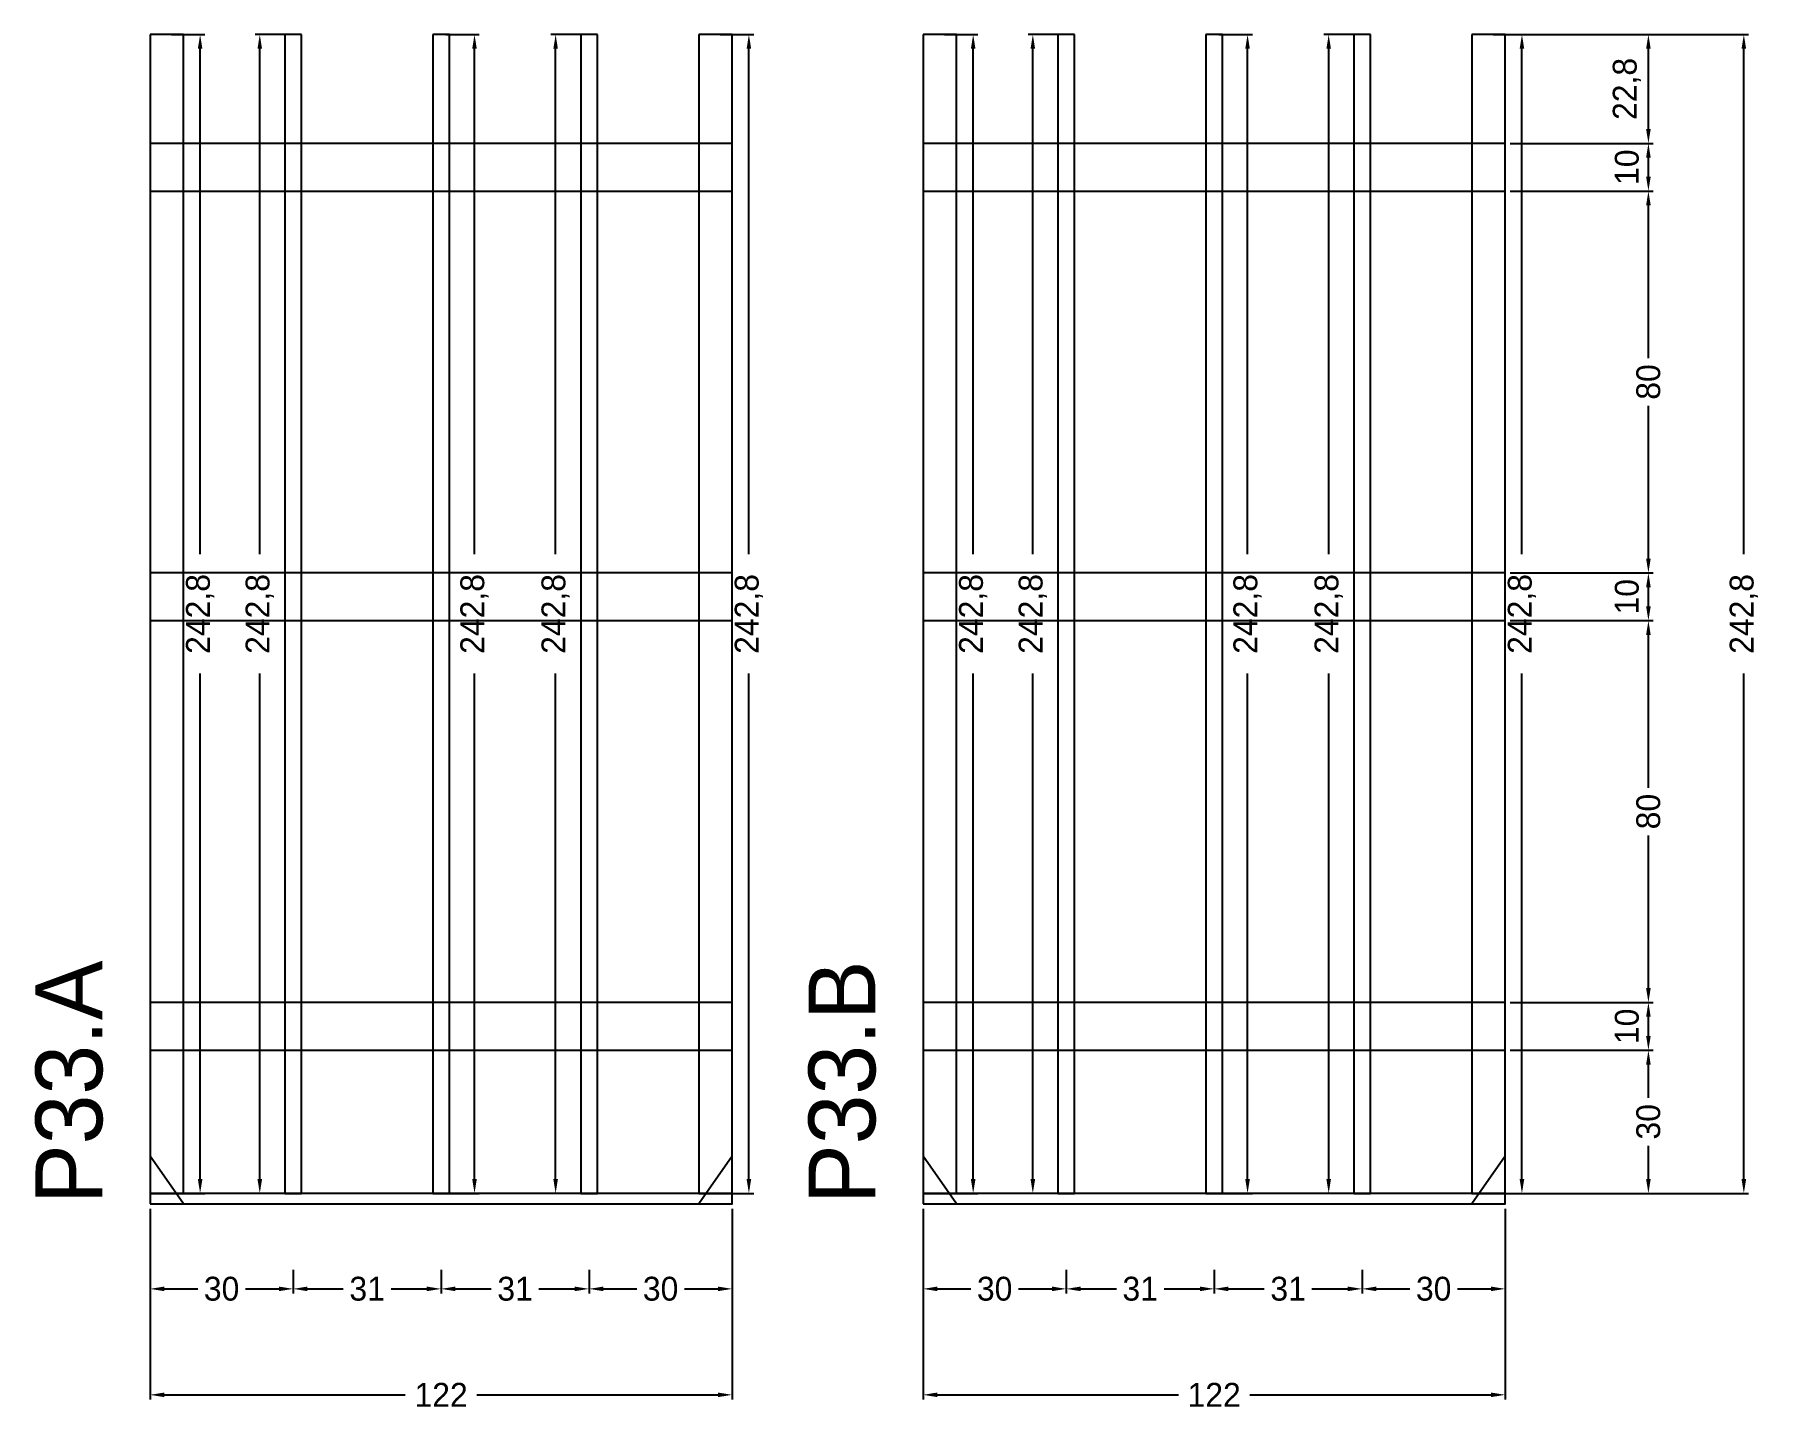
# Model space of a CAD drawing. Header units: centimetres. Extents: x -24 to 337, y -43 to 245.
import ezdxf

# ---------------------------------------------------------------- set-up
doc = ezdxf.new("R2010")
doc.units = ezdxf.units.CM
for name, color, linetype in [('COTA', 241, 'Continuous'), ('NOMENCLATURA', 7, 'Continuous'), ('SARR_2.2x10', 60, 'Continuous'), ('SARR_2.2x7', 40, 'Continuous'), ('SARR_3.5x7', 81, 'Continuous')]:
    doc.layers.add(name, color=color, linetype=linetype)
doc.dimstyles.new('PAINEL-NOVA', dxfattribs={"dimtxt": 5, "dimasz": 3, "dimexe": 1, "dimexo": 1, "dimgap": 1, "dimtad": 1, "dimcen": 2.5, "dimazin": 3, "dimtfac": 1, "dimtmove": 0, "dimatfit": 3})

# ---------------------------------------------------------------- blocks, each defined once
blk = doc.blocks.new('_CLOSEDFILLED')
at = {"color": 0, "linetype": 'BYBLOCK'}
blk.add_solid([(-1, 0.16), (0, 0), (-1, -0.16)], dxfattribs=at)
blk = doc.blocks.new('*D1')
for p, q in [((4.5, 245), (11.5, 245)), ((10.5, 136.1), (10.5, 242)), ((10.5, 5.2), (10.5, 111.1)), ((4.5, 2.2), (11.5, 2.2))]:
    blk.add_line(p, q)
at = {"layer": 'Defpoints'}
for p in [(3.5, 245), (3.5, 2.2), (10.5, 2.2)]:
    blk.add_point(p, dxfattribs=at)
at = {"layer": 'COTA', "xscale": 3, "yscale": 3}
for p, rotation in [((10.5, 245), 90), ((10.5, 2.2), 270)]:
    blk.add_blockref('_CLOSEDFILLED', p, dxfattribs=dict(at, rotation=rotation))
at = {"layer": 'COTA', "insert": (10.5, 123.6), "char_height": 5, "attachment_point": 5, "rotation": 90}
blk.add_mtext('242,8', dxfattribs=at)
blk = doc.blocks.new('*D2')
for p, q in [((29, 245), (22, 245)), ((23, 136.1), (23, 242)), ((23, 5.2), (23, 111.1)), ((29, 2.2), (22, 2.2))]:
    blk.add_line(p, q)
at = {"layer": 'Defpoints'}
for p in [(30, 245), (23, 2.2), (30, 2.2)]:
    blk.add_point(p, dxfattribs=at)
at = {"layer": 'COTA', "xscale": 3, "yscale": 3}
for p, rotation in [((23, 245), 90), ((23, 2.2), 270)]:
    blk.add_blockref('_CLOSEDFILLED', p, dxfattribs=dict(at, rotation=rotation))
at = {"layer": 'COTA', "insert": (23, 123.6), "char_height": 5, "attachment_point": 5, "rotation": 90}
blk.add_mtext('242,8', dxfattribs=at)
blk = doc.blocks.new('*D3')
for p, q in [((62, 245), (69, 245)), ((68, 136.1), (68, 242)), ((68, 5.2), (68, 111.1)), ((62, 2.2), (69, 2.2))]:
    blk.add_line(p, q)
at = {"layer": 'Defpoints'}
for p in [(61, 245), (61, 2.2), (68, 2.2)]:
    blk.add_point(p, dxfattribs=at)
at = {"layer": 'COTA', "xscale": 3, "yscale": 3}
for p, rotation in [((68, 245), 90), ((68, 2.2), 270)]:
    blk.add_blockref('_CLOSEDFILLED', p, dxfattribs=dict(at, rotation=rotation))
at = {"layer": 'COTA', "insert": (68, 123.6), "char_height": 5, "attachment_point": 5, "rotation": 90}
blk.add_mtext('242,8', dxfattribs=at)
blk = doc.blocks.new('*D4')
for p, q in [((91, 245), (84, 245)), ((85, 136.1), (85, 242)), ((85, 5.2), (85, 111.1)), ((91, 2.2), (84, 2.2))]:
    blk.add_line(p, q)
at = {"layer": 'Defpoints'}
for p in [(92, 245), (85, 2.2), (92, 2.2)]:
    blk.add_point(p, dxfattribs=at)
at = {"layer": 'COTA', "xscale": 3, "yscale": 3}
for p, rotation in [((85, 245), 90), ((85, 2.2), 270)]:
    blk.add_blockref('_CLOSEDFILLED', p, dxfattribs=dict(at, rotation=rotation))
at = {"layer": 'COTA', "insert": (85, 123.6), "char_height": 5, "attachment_point": 5, "rotation": 90}
blk.add_mtext('242,8', dxfattribs=at)
blk = doc.blocks.new('*D5')
for p, q in [((119.5, 245), (126.5, 245)), ((125.5, 136.1), (125.5, 242)), ((125.5, 5.2), (125.5, 111.1)), ((119.5, 2.2), (126.5, 2.2))]:
    blk.add_line(p, q)
at = {"layer": 'Defpoints'}
for p in [(118.5, 245), (118.5, 2.2), (125.5, 2.2)]:
    blk.add_point(p, dxfattribs=at)
at = {"layer": 'COTA', "xscale": 3, "yscale": 3}
for p, rotation in [((125.5, 245), 90), ((125.5, 2.2), 270)]:
    blk.add_blockref('_CLOSEDFILLED', p, dxfattribs=dict(at, rotation=rotation))
at = {"layer": 'COTA', "insert": (125.5, 123.6), "char_height": 5, "attachment_point": 5, "rotation": 90}
blk.add_mtext('242,8', dxfattribs=at)
blk = doc.blocks.new('*D6')
for p, q in [((0, -13.8), (0, -18.8)), ((30, -13.8), (30, -18.8)), ((3, -17.8), (10, -17.8)), ((20, -17.8), (27, -17.8))]:
    blk.add_line(p, q)
at = {"layer": 'Defpoints'}
for p in [(0, -12.8), (30, -12.8), (0, -17.8)]:
    blk.add_point(p, dxfattribs=at)
at = {"layer": 'COTA', "xscale": 3, "yscale": 3, "rotation": 180}
blk.add_blockref('_CLOSEDFILLED', (0, -17.8), dxfattribs=at)
at = {"layer": 'COTA', "xscale": 3, "yscale": 3}
blk.add_blockref('_CLOSEDFILLED', (30, -17.8), dxfattribs=at)
at = {"layer": 'COTA', "insert": (15, -17.8), "char_height": 5, "attachment_point": 5}
blk.add_mtext('30', dxfattribs=at)
blk = doc.blocks.new('*D7')
for p, q in [((30, -13.8), (30, -18.8)), ((61, -13.8), (61, -18.8)), ((33, -17.8), (40.5, -17.8)), ((50.5, -17.8), (58, -17.8))]:
    blk.add_line(p, q)
at = {"layer": 'Defpoints'}
for p in [(30, -12.8), (61, -12.8), (30, -17.8)]:
    blk.add_point(p, dxfattribs=at)
at = {"layer": 'COTA', "xscale": 3, "yscale": 3, "rotation": 180}
blk.add_blockref('_CLOSEDFILLED', (30, -17.8), dxfattribs=at)
at = {"layer": 'COTA', "xscale": 3, "yscale": 3}
blk.add_blockref('_CLOSEDFILLED', (61, -17.8), dxfattribs=at)
at = {"layer": 'COTA', "insert": (45.5, -17.8), "char_height": 5, "attachment_point": 5}
blk.add_mtext('31', dxfattribs=at)
blk = doc.blocks.new('*D8')
for p, q in [((61, -13.8), (61, -18.8)), ((92, -13.8), (92, -18.8)), ((64, -17.8), (71.5, -17.8)), ((81.5, -17.8), (89, -17.8))]:
    blk.add_line(p, q)
at = {"layer": 'Defpoints'}
for p in [(61, -12.8), (92, -12.8), (61, -17.8)]:
    blk.add_point(p, dxfattribs=at)
at = {"layer": 'COTA', "xscale": 3, "yscale": 3, "rotation": 180}
blk.add_blockref('_CLOSEDFILLED', (61, -17.8), dxfattribs=at)
at = {"layer": 'COTA', "xscale": 3, "yscale": 3}
blk.add_blockref('_CLOSEDFILLED', (92, -17.8), dxfattribs=at)
at = {"layer": 'COTA', "insert": (76.5, -17.8), "char_height": 5, "attachment_point": 5}
blk.add_mtext('31', dxfattribs=at)
blk = doc.blocks.new('*D9')
for p, q in [((92, -13.8), (92, -18.8)), ((122, -13.8), (122, -18.8)), ((95, -17.8), (102, -17.8)), ((112, -17.8), (119, -17.8))]:
    blk.add_line(p, q)
at = {"layer": 'Defpoints'}
for p in [(92, -12.8), (122, -12.8), (92, -17.8)]:
    blk.add_point(p, dxfattribs=at)
at = {"layer": 'COTA', "xscale": 3, "yscale": 3, "rotation": 180}
blk.add_blockref('_CLOSEDFILLED', (92, -17.8), dxfattribs=at)
at = {"layer": 'COTA', "xscale": 3, "yscale": 3}
blk.add_blockref('_CLOSEDFILLED', (122, -17.8), dxfattribs=at)
at = {"layer": 'COTA', "insert": (107, -17.8), "char_height": 5, "attachment_point": 5}
blk.add_mtext('30', dxfattribs=at)
blk = doc.blocks.new('*D10')
for p, q in [((0, -1), (0, -41)), ((122, -1), (122, -41)), ((3, -40), (53.5, -40)), ((68.5, -40), (119, -40))]:
    blk.add_line(p, q)
at = {"layer": 'Defpoints'}
for p in [(0, 0), (122, 0), (0, -40)]:
    blk.add_point(p, dxfattribs=at)
at = {"layer": 'COTA', "xscale": 3, "yscale": 3, "rotation": 180}
blk.add_blockref('_CLOSEDFILLED', (0, -40), dxfattribs=at)
at = {"layer": 'COTA', "xscale": 3, "yscale": 3}
blk.add_blockref('_CLOSEDFILLED', (122, -40), dxfattribs=at)
at = {"layer": 'COTA', "insert": (61, -40), "char_height": 5, "attachment_point": 5}
blk.add_mtext('122', dxfattribs=at)
blk = doc.blocks.new('GRA-E')
at = {"layer": 'SARR_2.2x7'}
blk.add_lwpolyline([(0, 0), (7, 0), (0, 10)], close=True, dxfattribs=at)
blk = doc.blocks.new('GRA-D')
at = {"layer": 'SARR_2.2x7'}
blk.add_lwpolyline([(0, 0), (7, 0), (7, 10)], close=True, dxfattribs=at)
blk = doc.blocks.new('*D11')
for p, q in [((166.5, 245), (173.5, 245)), ((172.5, 136.1), (172.5, 242)), ((172.5, 5.2), (172.5, 111.1)), ((166.5, 2.2), (173.5, 2.2))]:
    blk.add_line(p, q)
at = {"layer": 'Defpoints'}
for p in [(165.5, 245), (165.5, 2.2), (172.5, 2.2)]:
    blk.add_point(p, dxfattribs=at)
at = {"layer": 'COTA', "xscale": 3, "yscale": 3}
for p, rotation in [((172.5, 245), 90), ((172.5, 2.2), 270)]:
    blk.add_blockref('_CLOSEDFILLED', p, dxfattribs=dict(at, rotation=rotation))
at = {"layer": 'COTA', "insert": (172.5, 123.6), "char_height": 5, "attachment_point": 5, "rotation": 90}
blk.add_mtext('242,8', dxfattribs=at)
blk = doc.blocks.new('*D12')
for p, q in [((191, 245), (184, 245)), ((185, 136.1), (185, 242)), ((185, 5.2), (185, 111.1)), ((191, 2.2), (184, 2.2))]:
    blk.add_line(p, q)
at = {"layer": 'Defpoints'}
for p in [(192, 245), (185, 2.2), (192, 2.2)]:
    blk.add_point(p, dxfattribs=at)
at = {"layer": 'COTA', "xscale": 3, "yscale": 3}
for p, rotation in [((185, 245), 90), ((185, 2.2), 270)]:
    blk.add_blockref('_CLOSEDFILLED', p, dxfattribs=dict(at, rotation=rotation))
at = {"layer": 'COTA', "insert": (185, 123.6), "char_height": 5, "attachment_point": 5, "rotation": 90}
blk.add_mtext('242,8', dxfattribs=at)
blk = doc.blocks.new('*D13')
for p, q in [((224, 245), (231, 245)), ((230, 136.1), (230, 242)), ((230, 5.2), (230, 111.1)), ((224, 2.2), (231, 2.2))]:
    blk.add_line(p, q)
at = {"layer": 'Defpoints'}
for p in [(223, 245), (223, 2.2), (230, 2.2)]:
    blk.add_point(p, dxfattribs=at)
at = {"layer": 'COTA', "xscale": 3, "yscale": 3}
for p, rotation in [((230, 245), 90), ((230, 2.2), 270)]:
    blk.add_blockref('_CLOSEDFILLED', p, dxfattribs=dict(at, rotation=rotation))
at = {"layer": 'COTA', "insert": (230, 123.6), "char_height": 5, "attachment_point": 5, "rotation": 90}
blk.add_mtext('242,8', dxfattribs=at)
blk = doc.blocks.new('*D14')
for p, q in [((253, 245), (246, 245)), ((247, 136.1), (247, 242)), ((247, 5.2), (247, 111.1)), ((253, 2.2), (246, 2.2))]:
    blk.add_line(p, q)
at = {"layer": 'Defpoints'}
for p in [(254, 245), (247, 2.2), (254, 2.2)]:
    blk.add_point(p, dxfattribs=at)
at = {"layer": 'COTA', "xscale": 3, "yscale": 3}
for p, rotation in [((247, 245), 90), ((247, 2.2), 270)]:
    blk.add_blockref('_CLOSEDFILLED', p, dxfattribs=dict(at, rotation=rotation))
at = {"layer": 'COTA', "insert": (247, 123.6), "char_height": 5, "attachment_point": 5, "rotation": 90}
blk.add_mtext('242,8', dxfattribs=at)
blk = doc.blocks.new('*D15')
for p, q in [((281.5, 245), (288.5, 245)), ((287.5, 136.1), (287.5, 242)), ((287.5, 5.2), (287.5, 111.1)), ((281.5, 2.2), (288.5, 2.2))]:
    blk.add_line(p, q)
at = {"layer": 'Defpoints'}
for p in [(280.5, 245), (280.5, 2.2), (287.5, 2.2)]:
    blk.add_point(p, dxfattribs=at)
at = {"layer": 'COTA', "xscale": 3, "yscale": 3}
for p, rotation in [((287.5, 245), 90), ((287.5, 2.2), 270)]:
    blk.add_blockref('_CLOSEDFILLED', p, dxfattribs=dict(at, rotation=rotation))
at = {"layer": 'COTA', "insert": (287.5, 123.6), "char_height": 5, "attachment_point": 5, "rotation": 90}
blk.add_mtext('242,8', dxfattribs=at)
blk = doc.blocks.new('*D16')
for p, q in [((162, -13.8), (162, -18.8)), ((192, -13.8), (192, -18.8)), ((165, -17.8), (172, -17.8)), ((182, -17.8), (189, -17.8))]:
    blk.add_line(p, q)
at = {"layer": 'Defpoints'}
for p in [(162, -12.8), (192, -12.8), (162, -17.8)]:
    blk.add_point(p, dxfattribs=at)
at = {"layer": 'COTA', "xscale": 3, "yscale": 3, "rotation": 180}
blk.add_blockref('_CLOSEDFILLED', (162, -17.8), dxfattribs=at)
at = {"layer": 'COTA', "xscale": 3, "yscale": 3}
blk.add_blockref('_CLOSEDFILLED', (192, -17.8), dxfattribs=at)
at = {"layer": 'COTA', "insert": (177, -17.8), "char_height": 5, "attachment_point": 5}
blk.add_mtext('30', dxfattribs=at)
blk = doc.blocks.new('*D17')
for p, q in [((192, -13.8), (192, -18.8)), ((223, -13.8), (223, -18.8)), ((195, -17.8), (202.5, -17.8)), ((212.5, -17.8), (220, -17.8))]:
    blk.add_line(p, q)
at = {"layer": 'Defpoints'}
for p in [(192, -12.8), (223, -12.8), (192, -17.8)]:
    blk.add_point(p, dxfattribs=at)
at = {"layer": 'COTA', "xscale": 3, "yscale": 3, "rotation": 180}
blk.add_blockref('_CLOSEDFILLED', (192, -17.8), dxfattribs=at)
at = {"layer": 'COTA', "xscale": 3, "yscale": 3}
blk.add_blockref('_CLOSEDFILLED', (223, -17.8), dxfattribs=at)
at = {"layer": 'COTA', "insert": (207.5, -17.8), "char_height": 5, "attachment_point": 5}
blk.add_mtext('31', dxfattribs=at)
blk = doc.blocks.new('*D18')
for p, q in [((223, -13.8), (223, -18.8)), ((254, -13.8), (254, -18.8)), ((226, -17.8), (233.5, -17.8)), ((243.5, -17.8), (251, -17.8))]:
    blk.add_line(p, q)
at = {"layer": 'Defpoints'}
for p in [(223, -12.8), (254, -12.8), (223, -17.8)]:
    blk.add_point(p, dxfattribs=at)
at = {"layer": 'COTA', "xscale": 3, "yscale": 3, "rotation": 180}
blk.add_blockref('_CLOSEDFILLED', (223, -17.8), dxfattribs=at)
at = {"layer": 'COTA', "xscale": 3, "yscale": 3}
blk.add_blockref('_CLOSEDFILLED', (254, -17.8), dxfattribs=at)
at = {"layer": 'COTA', "insert": (238.5, -17.8), "char_height": 5, "attachment_point": 5}
blk.add_mtext('31', dxfattribs=at)
blk = doc.blocks.new('*D19')
for p, q in [((254, -13.8), (254, -18.8)), ((284, -13.8), (284, -18.8)), ((257, -17.8), (264, -17.8)), ((274, -17.8), (281, -17.8))]:
    blk.add_line(p, q)
at = {"layer": 'Defpoints'}
for p in [(254, -12.8), (284, -12.8), (254, -17.8)]:
    blk.add_point(p, dxfattribs=at)
at = {"layer": 'COTA', "xscale": 3, "yscale": 3, "rotation": 180}
blk.add_blockref('_CLOSEDFILLED', (254, -17.8), dxfattribs=at)
at = {"layer": 'COTA', "xscale": 3, "yscale": 3}
blk.add_blockref('_CLOSEDFILLED', (284, -17.8), dxfattribs=at)
at = {"layer": 'COTA', "insert": (269, -17.8), "char_height": 5, "attachment_point": 5}
blk.add_mtext('30', dxfattribs=at)
blk = doc.blocks.new('*D20')
for p, q in [((162, -1), (162, -41)), ((284, -1), (284, -41)), ((165, -40), (215.5, -40)), ((230.5, -40), (281, -40))]:
    blk.add_line(p, q)
at = {"layer": 'Defpoints'}
for p in [(162, 0), (284, 0), (162, -40)]:
    blk.add_point(p, dxfattribs=at)
at = {"layer": 'COTA', "xscale": 3, "yscale": 3, "rotation": 180}
blk.add_blockref('_CLOSEDFILLED', (162, -40), dxfattribs=at)
at = {"layer": 'COTA', "xscale": 3, "yscale": 3}
blk.add_blockref('_CLOSEDFILLED', (284, -40), dxfattribs=at)
at = {"layer": 'COTA', "insert": (223, -40), "char_height": 5, "attachment_point": 5}
blk.add_mtext('122', dxfattribs=at)
blk = doc.blocks.new('*D21')
for p, q in [((285, 245), (335, 245)), ((334, 136.1), (334, 242)), ((334, 5.2), (334, 111.1)), ((285, 2.2), (335, 2.2))]:
    blk.add_line(p, q)
at = {"layer": 'Defpoints'}
for p in [(284, 245), (284, 2.2), (334, 2.2)]:
    blk.add_point(p, dxfattribs=at)
at = {"layer": 'COTA', "xscale": 3, "yscale": 3}
for p, rotation in [((334, 245), 90), ((334, 2.2), 270)]:
    blk.add_blockref('_CLOSEDFILLED', p, dxfattribs=dict(at, rotation=rotation))
at = {"layer": 'COTA', "insert": (334, 123.6), "char_height": 5, "attachment_point": 5, "rotation": 90}
blk.add_mtext('242,8', dxfattribs=at)
blk = doc.blocks.new('*D22')
for p, q in [((285, 32.2), (315, 32.2)), ((314, 22.2), (314, 29.2)), ((314, 5.2), (314, 12.2)), ((285, 2.2), (315, 2.2))]:
    blk.add_line(p, q)
at = {"layer": 'Defpoints'}
for p in [(284, 32.2), (284, 2.2), (314, 2.2)]:
    blk.add_point(p, dxfattribs=at)
at = {"layer": 'COTA', "xscale": 3, "yscale": 3}
for p, rotation in [((314, 32.2), 90), ((314, 2.2), 270)]:
    blk.add_blockref('_CLOSEDFILLED', p, dxfattribs=dict(at, rotation=rotation))
at = {"layer": 'COTA', "insert": (314, 17.2), "char_height": 5, "attachment_point": 5, "rotation": 90}
blk.add_mtext('30', dxfattribs=at)
blk = doc.blocks.new('*D23')
for p, q in [((285, 42.2), (315, 42.2)), ((314, 35.2), (314, 39.2)), ((285, 32.2), (315, 32.2))]:
    blk.add_line(p, q)
at = {"layer": 'Defpoints'}
for p in [(284, 42.2), (284, 32.2), (314, 32.2)]:
    blk.add_point(p, dxfattribs=at)
at = {"layer": 'COTA', "xscale": 3, "yscale": 3}
for p, rotation in [((314, 42.2), 90), ((314, 32.2), 270)]:
    blk.add_blockref('_CLOSEDFILLED', p, dxfattribs=dict(at, rotation=rotation))
at = {"layer": 'COTA', "insert": (309.5, 37.2), "char_height": 5, "attachment_point": 5, "rotation": 90}
blk.add_mtext('10', dxfattribs=at)
blk = doc.blocks.new('*D24')
for p, q in [((285, 122.2), (315, 122.2)), ((314, 87.2), (314, 119.2)), ((314, 45.2), (314, 77.2)), ((285, 42.2), (315, 42.2))]:
    blk.add_line(p, q)
at = {"layer": 'Defpoints'}
for p in [(284, 122.2), (284, 42.2), (314, 42.2)]:
    blk.add_point(p, dxfattribs=at)
at = {"layer": 'COTA', "xscale": 3, "yscale": 3}
for p, rotation in [((314, 122.2), 90), ((314, 42.2), 270)]:
    blk.add_blockref('_CLOSEDFILLED', p, dxfattribs=dict(at, rotation=rotation))
at = {"layer": 'COTA', "insert": (314, 82.2), "char_height": 5, "attachment_point": 5, "rotation": 90}
blk.add_mtext('80', dxfattribs=at)
blk = doc.blocks.new('*D26')
for p, q in [((285, 212.2), (315, 212.2)), ((314, 177.2), (314, 209.2)), ((314, 135.2), (314, 167.2)), ((285, 132.2), (315, 132.2))]:
    blk.add_line(p, q)
at = {"layer": 'Defpoints'}
for p in [(284, 212.2), (284, 132.2), (314, 132.2)]:
    blk.add_point(p, dxfattribs=at)
at = {"layer": 'COTA', "xscale": 3, "yscale": 3}
for p, rotation in [((314, 212.2), 90), ((314, 132.2), 270)]:
    blk.add_blockref('_CLOSEDFILLED', p, dxfattribs=dict(at, rotation=rotation))
at = {"layer": 'COTA', "insert": (314, 172.2), "char_height": 5, "attachment_point": 5, "rotation": 90}
blk.add_mtext('80', dxfattribs=at)
blk = doc.blocks.new('*D27')
for p, q in [((285, 222.2), (315, 222.2)), ((314, 215.2), (314, 219.2)), ((285, 212.2), (315, 212.2))]:
    blk.add_line(p, q)
at = {"layer": 'Defpoints'}
for p in [(284, 222.2), (284, 212.2), (314, 212.2)]:
    blk.add_point(p, dxfattribs=at)
at = {"layer": 'COTA', "xscale": 3, "yscale": 3}
for p, rotation in [((314, 222.2), 90), ((314, 212.2), 270)]:
    blk.add_blockref('_CLOSEDFILLED', p, dxfattribs=dict(at, rotation=rotation))
at = {"layer": 'COTA', "insert": (309.5, 217.2), "char_height": 5, "attachment_point": 5, "rotation": 90}
blk.add_mtext('10', dxfattribs=at)
blk = doc.blocks.new('*D28')
for p, q in [((285, 245), (315, 245)), ((314, 225.2), (314, 242)), ((285, 222.2), (315, 222.2))]:
    blk.add_line(p, q)
at = {"layer": 'Defpoints'}
for p in [(284, 245), (284, 222.2), (314, 222.2)]:
    blk.add_point(p, dxfattribs=at)
at = {"layer": 'COTA', "xscale": 3, "yscale": 3}
for p, rotation in [((314, 245), 90), ((314, 222.2), 270)]:
    blk.add_blockref('_CLOSEDFILLED', p, dxfattribs=dict(at, rotation=rotation))
at = {"layer": 'COTA', "insert": (309.5, 233.6), "char_height": 5, "attachment_point": 5, "rotation": 90}
blk.add_mtext('22,8', dxfattribs=at)

msp = doc.modelspace()

# ---------------------------------------------------------------- linework, layer by layer
at = {"layer": 'SARR_2.2x10'}
for p, q in [((122, 222.2), (0, 222.2)), ((0, 222.2), (0, 212.2)), ((122, 212.2), (122, 222.2)), ((284, 222.2), (162, 222.2)), ((162, 222.2), (162, 212.2)), ((284, 212.2), (284, 222.2)), ((0, 212.2), (122, 212.2)), ((162, 212.2), (284, 212.2)), ((122, 132.2), (0, 132.2)), ((0, 132.2), (0, 122.2)), ((122, 122.2), (122, 132.2)), ((284, 132.2), (162, 132.2)), ((162, 132.2), (162, 122.2)), ((284, 122.2), (284, 132.2)), ((0, 122.2), (122, 122.2)), ((162, 122.2), (284, 122.2)), ((122, 42.2), (0, 42.2)), ((0, 42.2), (0, 32.2)), ((122, 32.2), (122, 42.2)), ((284, 42.2), (162, 42.2)), ((162, 42.2), (162, 32.2)), ((284, 32.2), (284, 42.2)), ((0, 32.2), (122, 32.2)), ((162, 32.2), (284, 32.2))]:
    msp.add_line(p, q, dxfattribs=at)
at = {"layer": 'SARR_2.2x7'}
for p, q in [((7, 245), (0, 245)), ((0, 245), (0, 2.2)), ((7, 2.2), (7, 245)), ((122, 245), (115, 245)), ((115, 245), (115, 2.2)), ((122, 2.2), (122, 245)), ((169, 245), (162, 245)), ((162, 245), (162, 2.2)), ((169, 2.2), (169, 245)), ((284, 245), (277, 245)), ((277, 245), (277, 2.2)), ((284, 2.2), (284, 245)), ((122, 2.2), (0, 2.2)), ((0, 2.2), (0, 0)), ((0, 2.2), (7, 2.2)), ((0, 0), (122, 0)), ((115, 2.2), (122, 2.2)), ((122, 0), (122, 2.2)), ((284, 2.2), (162, 2.2)), ((162, 2.2), (162, 0)), ((162, 2.2), (169, 2.2)), ((162, 0), (284, 0)), ((277, 2.2), (284, 2.2)), ((284, 0), (284, 2.2))]:
    msp.add_line(p, q, dxfattribs=at)
at = {"layer": 'SARR_3.5x7'}
for p, q in [((31.75, 245), (28.25, 245)), ((28.25, 245), (28.25, 2.2)), ((31.75, 2.2), (31.75, 245)), ((62.75, 245), (59.25, 245)), ((59.25, 245), (59.25, 2.2)), ((62.75, 2.2), (62.75, 245)), ((93.75, 245), (90.25, 245)), ((90.25, 245), (90.25, 2.2)), ((93.75, 2.2), (93.75, 245)), ((193.75, 245), (190.25, 245)), ((190.25, 245), (190.25, 2.2)), ((193.75, 2.2), (193.75, 245)), ((224.75, 245), (221.25, 245)), ((221.25, 245), (221.25, 2.2)), ((224.75, 2.2), (224.75, 245)), ((255.75, 245), (252.25, 245)), ((252.25, 245), (252.25, 2.2)), ((255.75, 2.2), (255.75, 245)), ((28.25, 2.2), (31.75, 2.2)), ((59.25, 2.2), (62.75, 2.2)), ((90.25, 2.2), (93.75, 2.2)), ((190.25, 2.2), (193.75, 2.2)), ((221.25, 2.2), (224.75, 2.2)), ((252.25, 2.2), (255.75, 2.2))]:
    msp.add_line(p, q, dxfattribs=at)

# ---------------------------------------------------------------- block references
at = {"layer": 'SARR_2.2x7'}
for name, p in [('GRA-E', (0, 0)), ('GRA-D', (115, 0)), ('GRA-E', (162, 0)), ('GRA-D', (277, 0))]:
    msp.add_blockref(name, p, dxfattribs=at)

# ---------------------------------------------------------------- texts
at = {"layer": 'NOMENCLATURA'}
for s, p in [('P33.A', (-10, 0)), ('P33.B', (152, 0))]:
    msp.add_text(s, height=14, rotation=90, dxfattribs=at).set_placement(p)

# ---------------------------------------------------------------- dimensions: what is measured, and where the dimension line sits
at = {"layer": 'COTA'}
for base, p1, p2, picture, middle in [((10.5, 2.2), (3.5, 2.2), (3.5, 245), '*D1', (10.5, 123.6)), ((23, 2.2), (30, 2.2), (30, 245), '*D2', (23, 123.6)), ((68, 2.2), (61, 2.2), (61, 245), '*D3', (68, 123.6)), ((85, 2.2), (92, 2.2), (92, 245), '*D4', (85, 123.6)), ((125.5, 2.2), (118.5, 2.2), (118.5, 245), '*D5', (125.5, 123.6)), ((172.5, 2.2), (165.5, 2.2), (165.5, 245), '*D11', (172.5, 123.6)), ((185, 2.2), (192, 2.2), (192, 245), '*D12', (185, 123.6)), ((230, 2.2), (223, 2.2), (223, 245), '*D13', (230, 123.6)), ((247, 2.2), (254, 2.2), (254, 245), '*D14', (247, 123.6)), ((287.5, 2.2), (280.5, 2.2), (280.5, 245), '*D15', (287.5, 123.6)), ((334, 2.2), (284, 2.2), (284, 245), '*D21', (334, 123.6)), ((314, 222.2), (284, 222.2), (284, 245), '*D28', (309.5, 233.6)), ((314, 212.2), (284, 212.2), (284, 222.2), '*D27', (309.5, 217.2)), ((314, 132.2), (284, 132.2), (284, 212.2), '*D26', (314, 172.2)), ((314, 42.2), (284, 42.2), (284, 122.2), '*D24', (314, 82.2)), ((314, 32.2), (284, 32.2), (284, 42.2), '*D23', (309.5, 37.2)), ((314, 2.2), (284, 2.2), (284, 32.2), '*D22', (314, 17.2))]:
    dim = msp.add_linear_dim(base=base, p1=p1, p2=p2, angle=90, dimstyle='PAINEL-NOVA', dxfattribs=at)
    dim.commit()
    dim.dimension.update_dxf_attribs({"geometry": picture, "text_midpoint": middle})
msp.add_linear_dim(base=(314, 122.2), p1=(284, 122.2), p2=(284, 132.2), angle=90, dimstyle='PAINEL-NOVA', dxfattribs=at).render()
for base, p1, p2, picture, middle in [((0, -40), (0, 0), (122, 0), '*D10', (61, -40)), ((162, -40), (162, 0), (284, 0), '*D20', (223, -40)), ((0, -17.8), (0, -12.8), (30, -12.8), '*D6', (15, -17.8)), ((30, -17.8), (30, -12.8), (61, -12.8), '*D7', (45.5, -17.8)), ((61, -17.8), (61, -12.8), (92, -12.8), '*D8', (76.5, -17.8)), ((92, -17.8), (92, -12.8), (122, -12.8), '*D9', (107, -17.8)), ((162, -17.8), (162, -12.8), (192, -12.8), '*D16', (177, -17.8)), ((192, -17.8), (192, -12.8), (223, -12.8), '*D17', (207.5, -17.8)), ((223, -17.8), (223, -12.8), (254, -12.8), '*D18', (238.5, -17.8)), ((254, -17.8), (254, -12.8), (284, -12.8), '*D19', (269, -17.8))]:
    dim = msp.add_linear_dim(base=base, p1=p1, p2=p2, dimstyle='PAINEL-NOVA', dxfattribs=at)
    dim.commit()
    dim.dimension.update_dxf_attribs({"geometry": picture, "text_midpoint": middle})

doc.saveas('drawing.dxf')
